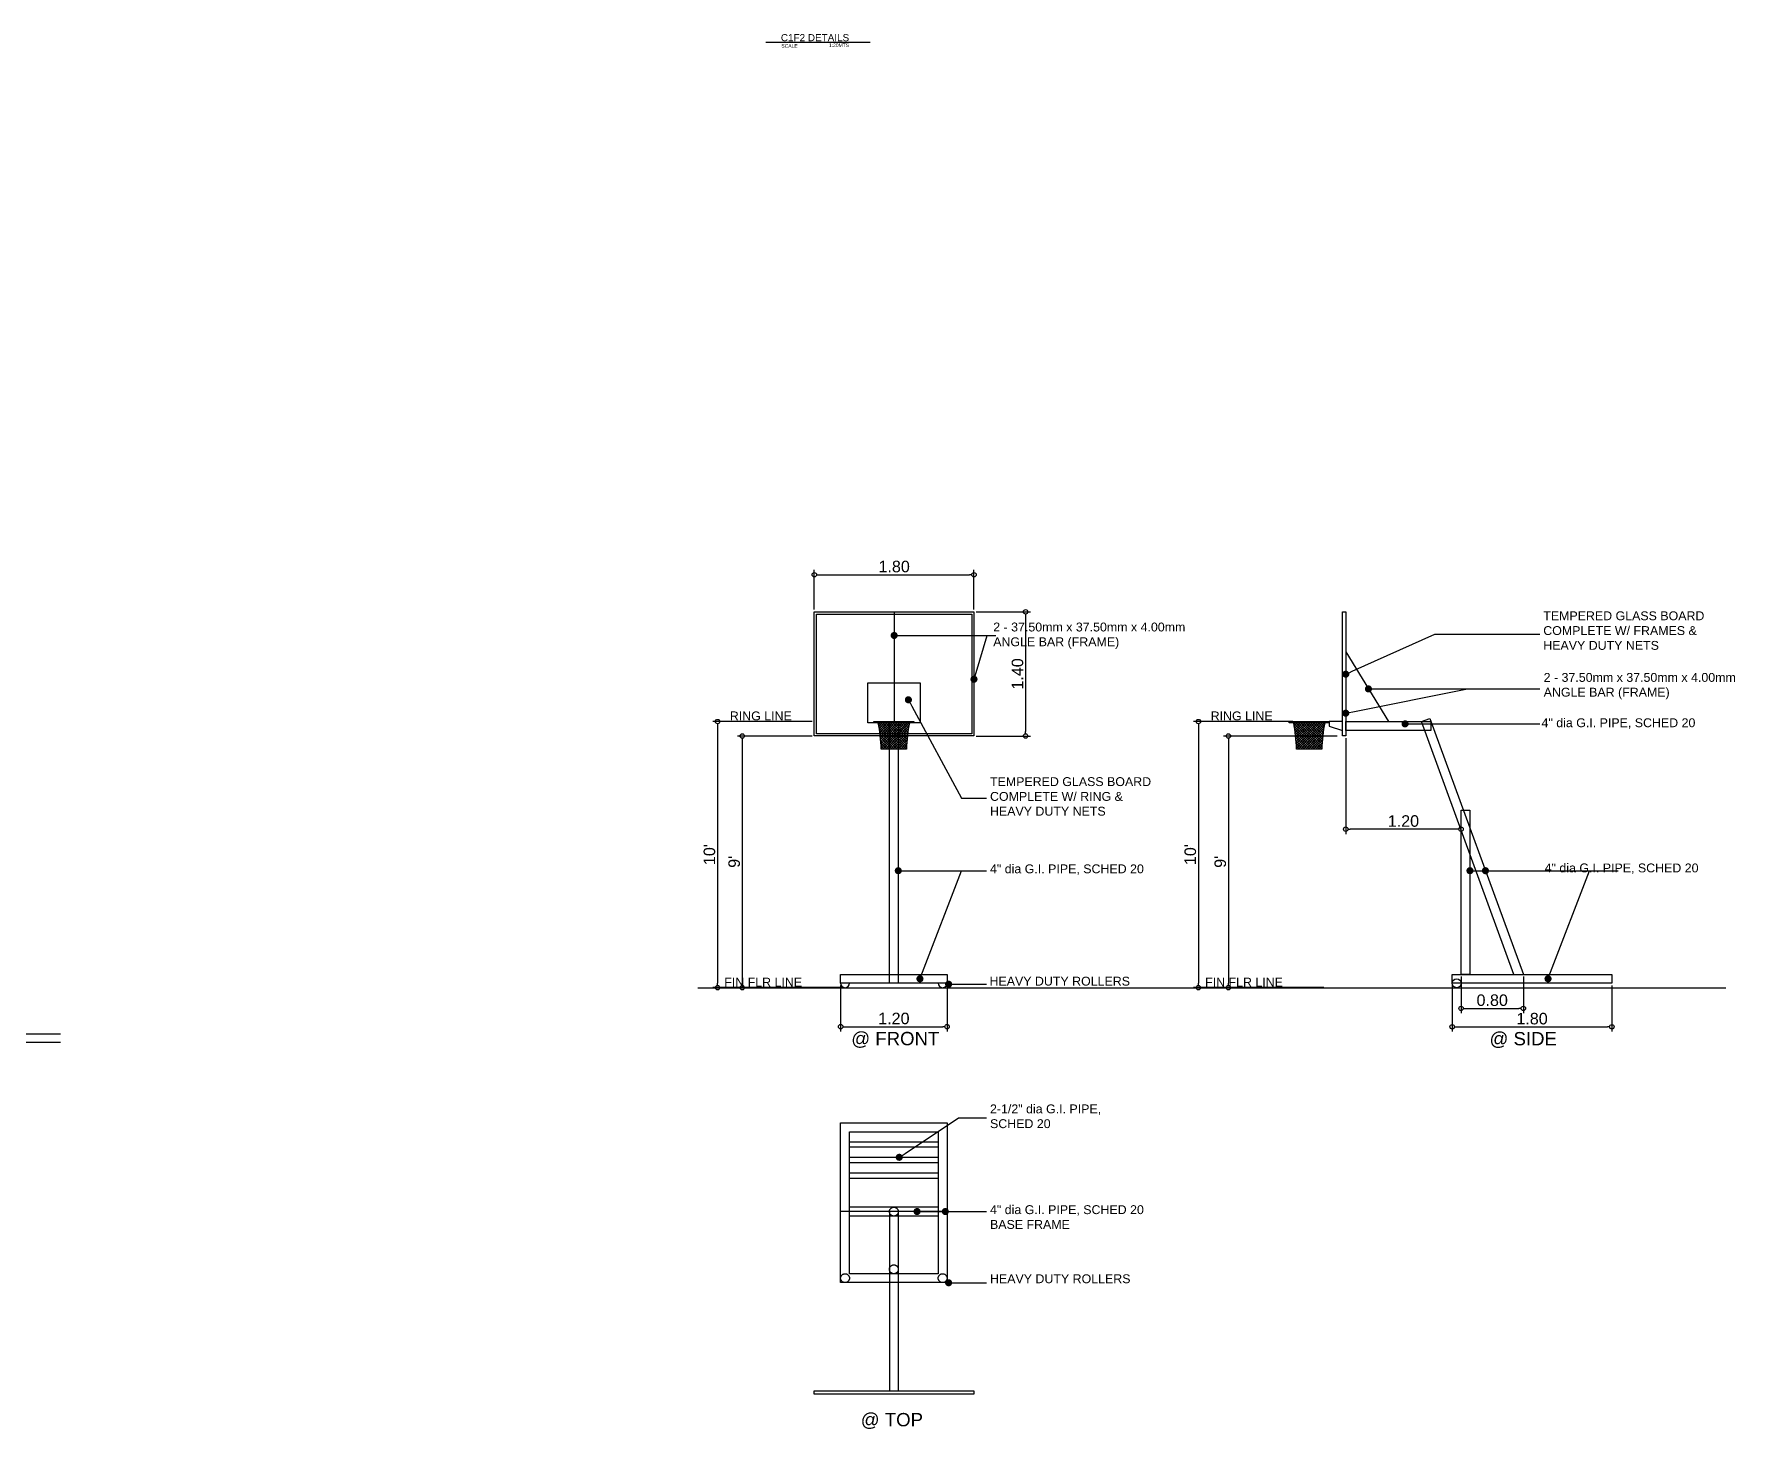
# Model space of a CAD drawing. Header units: inches. Extents: x -1369 to 1198, y -366 to 1398.
# Drawn here: x 13.85 to 33.03, y 71.07 to 86.79 of the extents above; entities that cross this region are included whole.
import ezdxf
from ezdxf import colors
from ezdxf.entities.mleader import LeaderData, LeaderLine
from ezdxf.math import Vec2, Vec3

# ---------------------------------------------------------------- set-up
doc = ezdxf.new("R2010")
doc.units = ezdxf.units.IN
doc.header["$MEASUREMENT"] = 0
doc.linetypes.add('HIDDEN', pattern=[0.375, 0.25, -0.125])
doc.layers.add('dim', color=8, linetype='Continuous')
doc.styles.get("Standard").update_dxf_attribs({"font": 'arial.ttf'})
doc.dimstyles.new('50', dxfattribs={"dimtxt": 0.13, "dimasz": 0.05, "dimexe": 0.055, "dimexo": 0.025, "dimgap": 0.025, "dimtad": 1, "dimzin": 0, "dimdsep": 46, "dimtxsty": 'Standard', "dimblk": 'DOTBLANK', "dimcen": 0.09, "dimclrd": 256, "dimclre": 256, "dimadec": 0, "dimazin": 0, "dimtfac": 1, "dimtix": 1, "dimtofl": 0, "dimtmove": 0, "dimatfit": 3, "dimfxl": 1, "dimtolj": 1, "dimtzin": 0, "dimarcsym": 0})

# ---------------------------------------------------------------- blocks, each defined once
blk = doc.blocks.new('_DotBlank')
at = {"color": 0, "linetype": 'ByBlock', "lineweight": -2}
blk.add_line((-0.5, 0), (-1, 0), dxfattribs=at)
blk.add_circle((0, 0), 0.5, dxfattribs=at)
blk = doc.blocks.new('*D388')
at = {"layer": 'Defpoints', "color": 0, "transparency": 16777216}
for p in [(22.65, 79.042), (21.56, 76.042), (22.997, 76.042)]:
    blk.add_point(p, dxfattribs=at)
at = {"layer": 'dim', "lineweight": -2, "transparency": 16777216}
for p, q in [((22.625, 79.042), (21.505, 79.042)), ((21.56, 78.992), (21.56, 76.092)), ((22.972, 76.042), (21.505, 76.042))]:
    blk.add_line(p, q, dxfattribs=at)
at = {"layer": 'dim', "lineweight": -2, "transparency": 16777216, "xscale": 0.05, "yscale": 0.05, "zscale": 0.05}
for p, rotation in [((21.56, 79.042), 90), ((21.56, 76.042), 270)]:
    blk.add_blockref('_DotBlank', p, dxfattribs=dict(at, rotation=rotation))
at = {"layer": 'dim', "color": 0, "transparency": 16777216, "insert": (21.468, 77.542), "char_height": 0.13, "attachment_point": 5, "rotation": 90}
blk.add_mtext("\\A1;10'", dxfattribs=at)
blk = doc.blocks.new('*D389')
at = {"layer": 'Defpoints', "color": 0, "transparency": 16777216}
for p in [(28.641, 78.879), (28.641, 77.829), (29.941, 77.829)]:
    blk.add_point(p, dxfattribs=at)
at = {"layer": 'dim', "lineweight": -2, "transparency": 16777216}
for p, q in [((28.641, 78.854), (28.641, 77.774)), ((29.941, 77.854), (29.941, 77.884)), ((29.891, 77.829), (28.691, 77.829))]:
    blk.add_line(p, q, dxfattribs=at)
at = {"layer": 'dim', "lineweight": -2, "transparency": 16777216, "xscale": 0.05, "yscale": 0.05, "zscale": 0.05, "rotation": 180}
blk.add_blockref('_DotBlank', (28.641, 77.829), dxfattribs=at)
at = {"layer": 'dim', "lineweight": -2, "transparency": 16777216, "xscale": 0.05, "yscale": 0.05, "zscale": 0.05}
blk.add_blockref('_DotBlank', (29.941, 77.829), dxfattribs=at)
at = {"layer": 'dim', "color": 0, "transparency": 16777216, "insert": (29.291, 77.92), "char_height": 0.13, "attachment_point": 5}
blk.add_mtext('\\A1;1.20', dxfattribs=at)
blk = doc.blocks.new('*D390')
at = {"layer": 'Defpoints', "color": 0, "transparency": 16777216}
for p in [(24.45, 80.279), (24.45, 78.879), (25.032, 78.879)]:
    blk.add_point(p, dxfattribs=at)
at = {"layer": 'dim', "lineweight": -2, "transparency": 16777216}
for p, q in [((24.475, 80.279), (25.087, 80.279)), ((25.032, 80.229), (25.032, 78.929)), ((24.475, 78.879), (25.087, 78.879))]:
    blk.add_line(p, q, dxfattribs=at)
at = {"layer": 'dim', "lineweight": -2, "transparency": 16777216, "xscale": 0.05, "yscale": 0.05, "zscale": 0.05}
for p, rotation in [((25.032, 80.279), 90), ((25.032, 78.879), 270)]:
    blk.add_blockref('_DotBlank', p, dxfattribs=dict(at, rotation=rotation))
at = {"layer": 'dim', "color": 0, "transparency": 16777216, "insert": (24.941, 79.579), "char_height": 0.13, "attachment_point": 5, "rotation": 90}
blk.add_mtext('\\A1;1.40', dxfattribs=at)
blk = doc.blocks.new('*D391')
at = {"layer": 'Defpoints', "color": 0, "transparency": 16777216}
for p in [(24.45, 80.697), (22.65, 80.279), (24.45, 80.279)]:
    blk.add_point(p, dxfattribs=at)
at = {"layer": 'dim', "lineweight": -2, "transparency": 16777216}
for p, q in [((22.65, 80.304), (22.65, 80.752)), ((24.45, 80.304), (24.45, 80.752)), ((22.7, 80.697), (24.4, 80.697))]:
    blk.add_line(p, q, dxfattribs=at)
at = {"layer": 'dim', "lineweight": -2, "transparency": 16777216, "xscale": 0.05, "yscale": 0.05, "zscale": 0.05, "rotation": 180}
blk.add_blockref('_DotBlank', (22.65, 80.697), dxfattribs=at)
at = {"layer": 'dim', "lineweight": -2, "transparency": 16777216, "xscale": 0.05, "yscale": 0.05, "zscale": 0.05}
blk.add_blockref('_DotBlank', (24.45, 80.697), dxfattribs=at)
at = {"layer": 'dim', "color": 0, "transparency": 16777216, "insert": (23.55, 80.789), "char_height": 0.13, "attachment_point": 5}
blk.add_mtext('\\A1;1.80', dxfattribs=at)
blk = doc.blocks.new('*D392')
at = {"layer": 'Defpoints', "color": 0, "transparency": 16777216}
for p in [(22.65, 78.879), (21.838, 76.042), (22.65, 76.042)]:
    blk.add_point(p, dxfattribs=at)
at = {"layer": 'dim', "lineweight": -2, "transparency": 16777216}
for p, q in [((22.625, 78.879), (21.783, 78.879)), ((21.838, 78.829), (21.838, 76.092)), ((22.625, 76.042), (21.783, 76.042))]:
    blk.add_line(p, q, dxfattribs=at)
at = {"layer": 'dim', "lineweight": -2, "transparency": 16777216, "xscale": 0.05, "yscale": 0.05, "zscale": 0.05}
for p, rotation in [((21.838, 78.879), 90), ((21.838, 76.042), 270)]:
    blk.add_blockref('_DotBlank', p, dxfattribs=dict(at, rotation=rotation))
at = {"layer": 'dim', "color": 0, "transparency": 16777216, "insert": (21.747, 77.461), "char_height": 0.13, "attachment_point": 5, "rotation": 90}
blk.add_mtext("\\A1;9'", dxfattribs=at)
blk = doc.blocks.new('*D393')
at = {"layer": 'Defpoints', "color": 0, "transparency": 16777216}
for p in [(29.941, 76.192), (30.643, 76.192), (30.643, 75.808)]:
    blk.add_point(p, dxfattribs=at)
at = {"layer": 'dim', "lineweight": -2, "transparency": 16777216}
for p, q in [((29.941, 76.167), (29.941, 75.753)), ((30.643, 76.167), (30.643, 75.753)), ((29.991, 75.808), (30.593, 75.808))]:
    blk.add_line(p, q, dxfattribs=at)
at = {"layer": 'dim', "lineweight": -2, "transparency": 16777216, "xscale": 0.05, "yscale": 0.05, "zscale": 0.05, "rotation": 180}
blk.add_blockref('_DotBlank', (29.941, 75.808), dxfattribs=at)
at = {"layer": 'dim', "lineweight": -2, "transparency": 16777216, "xscale": 0.05, "yscale": 0.05, "zscale": 0.05}
blk.add_blockref('_DotBlank', (30.643, 75.808), dxfattribs=at)
at = {"layer": 'dim', "color": 0, "transparency": 16777216, "insert": (30.292, 75.9), "char_height": 0.13, "attachment_point": 5}
blk.add_mtext('\\A1;0.80', dxfattribs=at)
blk = doc.blocks.new('*D394')
at = {"layer": 'Defpoints', "color": 0, "transparency": 16777216}
for p in [(29.841, 76.092), (31.641, 76.092), (31.641, 75.601)]:
    blk.add_point(p, dxfattribs=at)
at = {"layer": 'dim', "lineweight": -2, "transparency": 16777216}
for p, q in [((29.841, 76.067), (29.841, 75.546)), ((31.641, 76.067), (31.641, 75.546)), ((29.891, 75.601), (31.591, 75.601))]:
    blk.add_line(p, q, dxfattribs=at)
at = {"layer": 'dim', "lineweight": -2, "transparency": 16777216, "xscale": 0.05, "yscale": 0.05, "zscale": 0.05, "rotation": 180}
blk.add_blockref('_DotBlank', (29.841, 75.601), dxfattribs=at)
at = {"layer": 'dim', "lineweight": -2, "transparency": 16777216, "xscale": 0.05, "yscale": 0.05, "zscale": 0.05}
blk.add_blockref('_DotBlank', (31.641, 75.601), dxfattribs=at)
at = {"layer": 'dim', "color": 0, "transparency": 16777216, "insert": (30.741, 75.692), "char_height": 0.13, "attachment_point": 5}
blk.add_mtext('\\A1;1.80', dxfattribs=at)
blk = doc.blocks.new('*D395')
at = {"layer": 'Defpoints', "color": 0, "transparency": 16777216}
for p in [(22.947, 76.092), (24.147, 76.092), (24.147, 75.602)]:
    blk.add_point(p, dxfattribs=at)
at = {"layer": 'dim', "lineweight": -2, "transparency": 16777216}
for p, q in [((22.947, 76.067), (22.947, 75.547)), ((24.147, 76.067), (24.147, 75.547)), ((22.997, 75.602), (24.097, 75.602))]:
    blk.add_line(p, q, dxfattribs=at)
at = {"layer": 'dim', "lineweight": -2, "transparency": 16777216, "xscale": 0.05, "yscale": 0.05, "zscale": 0.05, "rotation": 180}
blk.add_blockref('_DotBlank', (22.947, 75.602), dxfattribs=at)
at = {"layer": 'dim', "lineweight": -2, "transparency": 16777216, "xscale": 0.05, "yscale": 0.05, "zscale": 0.05}
blk.add_blockref('_DotBlank', (24.147, 75.602), dxfattribs=at)
at = {"layer": 'dim', "color": 0, "transparency": 16777216, "insert": (23.547, 75.694), "char_height": 0.13, "attachment_point": 5}
blk.add_mtext('\\A1;1.20', dxfattribs=at)
blk = doc.blocks.new('_Dot')
at = {"color": 0, "linetype": 'ByBlock', "lineweight": -2}
blk.add_line((-0.5, 0), (-1, 0), dxfattribs=at)
at = {"color": 0, "linetype": 'ByBlock', "const_width": 0.5}
blk.add_lwpolyline([(-0.25, 0, 1), (0.25, 0, 1)], format="xyb", close=True, dxfattribs=at)
blk = doc.blocks.new('*D396')
at = {"layer": 'Defpoints', "color": 0, "transparency": 16777216}
for p in [(28.071, 79.042), (26.98, 76.042), (28.418, 76.042)]:
    blk.add_point(p, dxfattribs=at)
at = {"layer": 'dim', "lineweight": -2, "transparency": 16777216}
for p, q in [((28.046, 79.042), (26.925, 79.042)), ((26.98, 78.992), (26.98, 76.092)), ((28.393, 76.042), (26.925, 76.042))]:
    blk.add_line(p, q, dxfattribs=at)
at = {"layer": 'dim', "lineweight": -2, "transparency": 16777216, "xscale": 0.05, "yscale": 0.05, "zscale": 0.05}
for p, rotation in [((26.98, 79.042), 90), ((26.98, 76.042), 270)]:
    blk.add_blockref('_DotBlank', p, dxfattribs=dict(at, rotation=rotation))
at = {"layer": 'dim', "color": 0, "transparency": 16777216, "insert": (26.889, 77.542), "char_height": 0.13, "attachment_point": 5, "rotation": 90}
blk.add_mtext("\\A1;10'", dxfattribs=at)
blk = doc.blocks.new('*D397')
at = {"layer": 'Defpoints', "color": 0, "transparency": 16777216}
for p in [(28.571, 78.879), (27.318, 76.042), (28.071, 76.042)]:
    blk.add_point(p, dxfattribs=at)
at = {"layer": 'dim', "lineweight": -2, "transparency": 16777216}
for p, q in [((28.546, 78.879), (27.263, 78.879)), ((27.318, 78.829), (27.318, 76.092)), ((28.046, 76.042), (27.263, 76.042))]:
    blk.add_line(p, q, dxfattribs=at)
at = {"layer": 'dim', "lineweight": -2, "transparency": 16777216, "xscale": 0.05, "yscale": 0.05, "zscale": 0.05}
for p, rotation in [((27.318, 78.879), 90), ((27.318, 76.042), 270)]:
    blk.add_blockref('_DotBlank', p, dxfattribs=dict(at, rotation=rotation))
at = {"layer": 'dim', "color": 0, "transparency": 16777216, "insert": (27.227, 77.461), "char_height": 0.13, "attachment_point": 5, "rotation": 90}
blk.add_mtext("\\A1;9'", dxfattribs=at)

msp = doc.modelspace()

# ---------------------------------------------------------------- hatches: boundary and pattern name
h = msp.add_hatch()
h.set_pattern_fill('ANSI37', color=3, scale=0.00625)
h.set_pattern_definition([(45, (-636.236868, 591.328574), (-0.0140316502, 0.0140316502), []), (135, (-636.236868, 591.328574), (-0.0140316502, -0.0140316502), [])])
edge = h.paths.add_edge_path()
edge.add_arc((25.5155, 78.6842), 1.8268, 169.10724, 178.58193)
edge.add_line((23.6893, 78.7294), (23.404, 78.7294))
edge.add_arc((21.0814, 78.6306), 2.3247, 2.43444, 9.8764)
edge.add_line((23.3717, 79.0294), (23.7217, 79.0294))
h = msp.add_hatch()
h.set_pattern_fill('ANSI37', color=3, scale=0.00625)
h.set_pattern_definition([(45, (-631.554595, 591.328574), (-0.0140316502, 0.0140316502), []), (135, (-631.554595, 591.328574), (-0.0140316502, -0.0140316502), [])])
edge = h.paths.add_edge_path()
edge.add_arc((30.1978, 78.6842), 1.8268, 169.10724, 178.58193)
edge.add_line((28.3716, 78.7294), (28.0863, 78.7294))
edge.add_arc((25.7637, 78.6306), 2.3247, 2.43444, 9.8764)
edge.add_line((28.0539, 79.0294), (28.4039, 79.0294))

# ---------------------------------------------------------------- linework, layer by layer
at = {"color": 1}
msp.add_line((22.1032, 86.7028), (23.2801, 86.7028), dxfattribs=at)
msp.add_lwpolyline([(22.6502, 78.8794), (22.6502, 80.2794), (24.4502, 80.2794), (24.4502, 78.8794)], close=True)
for points in [[(22.6752, 78.9044), (22.6752, 80.2544), (24.4252, 80.2544), (24.4252, 78.9044)], [(28.6039, 80.2794), (28.6414, 80.2794), (28.6414, 78.8794), (28.6039, 78.8794)], [(23.2517, 79.4794), (23.8417, 79.4794), (23.8417, 79.0294), (23.2517, 79.0294)], [(23.3217, 79.0294), (23.3217, 79.0419), (23.7717, 79.0419), (23.7717, 79.0294)], [(23.4967, 79.0419), (23.5967, 79.0419), (23.5967, 76.0919), (23.4967, 76.0919)], [(28.0039, 79.0294), (28.0039, 79.0419), (28.4539, 79.0419), (28.4539, 79.0294)], [(28.6414, 78.9419), (28.6414, 79.0419), (29.6014, 79.0419), (29.6014, 78.9419)], [(29.9414, 78.0419), (30.0414, 78.0419), (30.0414, 76.1919), (29.9414, 76.1919)], [(22.9467, 76.1919), (24.1467, 76.1919), (24.1467, 76.0919), (22.9467, 76.0919)], [(29.8414, 76.1919), (31.6414, 76.1919), (31.6414, 76.0919), (29.8414, 76.0919)], [(22.9467, 74.5169), (24.1467, 74.5169), (24.1467, 72.7169), (22.9467, 72.7169)], [(23.0467, 74.4169), (24.0467, 74.4169), (24.0467, 72.8169), (23.0467, 72.8169)]]:
    msp.add_lwpolyline(points, close=True, dxfattribs=at)
for points in [[(23.5502, 80.2794), (23.5502, 79.0419)], [(28.6414, 79.8288), (29.1214, 79.0419)], [(21.3358, 76.0419), (32.9239, 76.0419)], [(14.1514, 75.4226), (8.3597, 75.4226)], [(8.3774, 75.5226), (14.1514, 75.5226)], [(24.1467, 73.5169), (22.9467, 73.5169)]]:
    msp.add_lwpolyline(points)
at = {"color": 3}
for points in [[(23.7217, 79.0294, 0.0413647), (23.6893, 78.7294), (23.404, 78.7294, 0.0324831), (23.3717, 79.0294), (23.7217, 79.0294)], [(28.4039, 79.0294, 0.0413647), (28.3716, 78.7294), (28.0863, 78.7294, 0.0324831), (28.0539, 79.0294), (28.4039, 79.0294)]]:
    msp.add_lwpolyline(points, format="xyb", dxfattribs=at)
at = {"color": 1}
for points in [[(28.6039, 79.0419), (28.4539, 79.0419), (28.4539, 78.9919), (28.6039, 78.9419)], [(30.5366, 76.1919), (29.495, 79.0419), (29.5889, 79.0762), (30.6431, 76.1919)], [(23.0467, 74.2419), (23.0467, 74.3044), (24.0467, 74.3044), (24.0467, 74.2419), (23.0467, 74.2419)], [(23.0467, 74.0669), (23.0467, 74.1294), (24.0467, 74.1294), (24.0467, 74.0669), (23.0467, 74.0669)], [(23.0467, 73.8919), (23.0467, 73.9544), (24.0467, 73.9544), (24.0467, 73.8919), (23.0467, 73.8919)], [(24.0467, 73.5669), (23.0467, 73.5669)], [(24.0467, 73.4669), (23.0467, 73.4669)]]:
    msp.add_lwpolyline(points, dxfattribs=at)
at = {"color": 8, "linetype": 'Continuous', "ltscale": 8}
for points in [[(23.4967, 73.5169), (23.4967, 72.8169)], [(23.5966, 73.5138), (23.5966, 72.8169)], [(23.4967, 72.8169), (23.4967, 71.4969)], [(23.5966, 72.8169), (23.5966, 71.4969)]]:
    msp.add_lwpolyline(points, dxfattribs=at)
at = {"color": 8, "linetype": 'Continuous'}
msp.add_lwpolyline([(22.6466, 71.4594), (22.6466, 71.4969), (24.4466, 71.4969), (24.4466, 71.4594)], close=True, dxfattribs=at)
at = {"linetype": 'Continuous'}
msp.add_lwpolyline([(23.4967, 71.4969), (23.5966, 71.4969)], dxfattribs=at)
msp.add_circle((29.8914, 76.0919), 0.05)
at = {"linetype": 'HIDDEN', "ltscale": 8}
msp.add_circle((23.5467, 73.5169), 0.05, dxfattribs=at)
at = {"color": 8, "linetype": 'HIDDEN', "ltscale": 8}
for centre in [(23.5467, 72.8669), (22.9967, 72.7669), (24.0967, 72.7669)]:
    msp.add_circle(centre, 0.05, dxfattribs=at)
for centre in [(22.9967, 76.0919), (24.0967, 76.0919)]:
    msp.add_arc(centre, 0.05, 180, 0)

# ---------------------------------------------------------------- texts
at = {"attachment_point": 1}
for s, insert, char_height, width in [('C1F2 DETAILS', (22.2732, 86.7921), 0.08, 0.959814), ('{\\C7;2 - 37.50mm x 37.50mm x 4.00mm ANGLE BAR (FRAME)}', (24.6669, 80.1579), 0.1, 2.580542), ('{\\C7;2 - 37.50mm x 37.50mm x 4.00mm ANGLE BAR (FRAME)}', (30.8722, 79.5898), 0.1, 2.580542)]:
    msp.add_mtext(s, dxfattribs=dict(at, insert=insert, char_height=char_height, width=width))
at = {"color": 7, "char_height": 0.04, "attachment_point": 1}
for s, insert, width in [('SCALE', (22.2789, 86.6793), 0.530119), ('1:20MTS', (22.8147, 86.687), 0.263977)]:
    msp.add_mtext(s, dxfattribs=dict(at, insert=insert, width=width))
at = {"attachment_point": 1}
for s, width, insert, char_height in [('TEMPERED GLASS BOARD\\PCOMPLETE W/ FRAMES & HEAVY DUTY NETS', 1.93269, (30.8676, 80.2843), 0.1), ('RING LINE', 1.93269, (21.6976, 79.1556), 0.1), ('RING LINE', 1.93269, (27.1184, 79.1556), 0.1), ('4" dia G.I. PIPE, SCHED 20', 1.93269, (30.848, 79.0785), 0.1), ('TEMPERED GLASS BOARD\\PCOMPLETE W/ RING & HEAVY DUTY NETS', 1.93269, (24.6307, 78.4148), 0.1), ('4" dia G.I. PIPE, SCHED 20', 1.93269, (24.6307, 77.4316), 0.1), ('4" dia G.I. PIPE, SCHED 20', 1.93269, (30.8835, 77.4417), 0.1), ('FIN FLR LINE', 1.93269, (21.635, 76.1541), 0.1), ('HEAVY DUTY ROLLERS', 1.93269, (24.6252, 76.1652), 0.1), ('FIN FLR LINE', 1.93269, (27.0559, 76.1541), 0.1), ('@ FRONT', 1.544743, (23.0666, 75.5432), 0.15), ('@ SIDE', 1.544743, (30.2614, 75.5418), 0.15), ('2-1/2" dia G.I. PIPE, \\PSCHED 20 ', 1.93269, (24.6307, 74.7253), 0.1), ('4" dia G.I. PIPE, SCHED 20\\PBASE FRAME', 1.93269, (24.6307, 73.5891), 0.1), ('HEAVY DUTY ROLLERS', 1.93269, (24.6307, 72.8102), 0.1), ('@ TOP', 1.544743, (23.1734, 71.2467), 0.15)]:
    msp.add_mtext_dynamic_manual_height_columns(s, width=width, gutter_width=1, heights=[0], dxfattribs=dict(at, insert=insert, char_height=char_height))

# ---------------------------------------------------------------- dimensions: what is measured, and where the dimension line sits
at = {"layer": 'dim', "color": 0}
for base, p1, p2, picture, middle in [((24.4502, 80.6972), (22.6502, 80.2794), (24.4502, 80.2794), '*D391', (23.5502, 80.7886)), ((24.1467, 75.6023), (22.9467, 76.0919), (24.1467, 76.0919), '*D395', (23.5467, 75.6936)), ((31.6414, 75.6008), (29.8414, 76.0919), (31.6414, 76.0919), '*D394', (30.7414, 75.6922))]:
    dim = msp.add_linear_dim(base=base, p1=p1, p2=p2, dimstyle='50', dxfattribs=at)
    dim.commit()
    dim.dimension.update_dxf_attribs({"geometry": picture, "text_midpoint": middle})
dim = msp.add_linear_dim(base=(25.0319, 78.8794), p1=(24.4502, 80.2794), p2=(24.4502, 78.8794), angle=90, dimstyle='50', dxfattribs=at)
dim.commit()
dim.dimension.update_dxf_attribs({"geometry": '*D390', "text_midpoint": (24.9406, 79.5794)})
for base, p1, p2, text, picture, middle in [((21.5596, 76.0419), (22.6502, 79.0419), (22.9967, 76.0419), "10'", '*D388', (21.4682, 77.5419)), ((26.9804, 76.0419), (28.0711, 79.0419), (28.4175, 76.0419), "10'", '*D396', (26.889, 77.5419)), ((21.838, 76.0419), (22.6502, 78.8794), (22.6502, 76.0419), "9'", '*D392', (21.7467, 77.4606)), ((27.3185, 76.0419), (28.5711, 78.8794), (28.0711, 76.0419), "9'", '*D397', (27.2271, 77.4606))]:
    dim = msp.add_linear_dim(base=base, p1=p1, p2=p2, angle=90, text=text, dimstyle='50', dxfattribs=at)
    dim.commit()
    dim.dimension.update_dxf_attribs({"geometry": picture, "text_midpoint": middle})
for base, p1, p2, text, picture, middle in [((28.6414, 77.8288), (29.9414, 77.8288), (28.6414, 78.8794), '1.20', '*D389', (29.2914, 77.9202)), ((30.6431, 75.8084), (29.9414, 76.1919), (30.6431, 76.1919), '0.80', '*D393', (30.2923, 75.8998))]:
    dim = msp.add_linear_dim(base=base, p1=p1, p2=p2, text=text, dimstyle='50', dxfattribs=at)
    dim.commit()
    dim.dimension.update_dxf_attribs({"geometry": picture, "text_midpoint": middle})

# ---------------------------------------------------------------- leaders
ml = msp.add_multileader_mtext('Standard')
ml.set_content('', color=7)
ml.set_leader_properties(color=8)
ml.set_arrow_properties(name='DOT')
ml.build(insert=Vec2(0, 0))
ml.multileader.update_dxf_attribs({"dogleg_length": 0.36, "arrow_head_size": 0.08})
ctx = ml.context
ctx.base_point, ctx.char_height, ctx.arrow_head_size, ctx.landing_gap_size, ctx.plane_origin = Vec3(24.6947, 80.0125), 0.15, 0.08, 0.09, Vec3(23.6709, 80.0125)
notes = []
notes.append((ctx, [(0, (1, 1, 0), (24.5997, 80.0125), (1, 0), 0.095, [(0, [(23.5502, 80.0125)], 0, [])])]))
ctx.mtext.insert, ctx.mtext.flow_direction = Vec3(24.7847, 80.0875), 5
ml = msp.add_multileader_mtext('Standard')
ml.set_content('', color=7)
ml.set_leader_properties(color=8)
ml.set_arrow_properties(name='DOT')
ml.build(insert=Vec2(0, 0))
ml.multileader.update_dxf_attribs({"dogleg_length": 0.36, "arrow_head_size": 0.08})
ctx = ml.context
ctx.base_point, ctx.char_height, ctx.arrow_head_size, ctx.landing_gap_size, ctx.plane_origin = Vec3(24.6947, 80.0125), 0.15, 0.08, 0.09, Vec3(23.6709, 80.0125)
notes.append((ctx, [(0, (1, 1, 0), (24.5997, 80.0125), (1, 0), 0.095, [(0, [(24.4502, 79.5191)], 0, [])])]))
ctx.mtext.insert, ctx.mtext.flow_direction = Vec3(24.7847, 80.0875), 5
ml = msp.add_multileader_mtext('Standard')
ml.set_content('', color=7)
ml.set_leader_properties(color=8)
ml.set_arrow_properties(name='DOT')
ml.build(insert=Vec2(0, 0))
ml.multileader.update_dxf_attribs({"dogleg_length": 0.36, "arrow_head_size": 0.08})
ctx = ml.context
ctx.base_point, ctx.char_height, ctx.arrow_head_size, ctx.landing_gap_size, ctx.plane_origin = Vec3(30.8291, 80.026), 0.15, 0.08, 0.09, Vec3(29.992, 79.5763)
notes.append((ctx, [(0, (1, 1, 0), (29.644, 80.026), (1, 0), 1.1851, [(0, [(28.6414, 79.5763)], 0, [])])]))
ctx.mtext.insert, ctx.mtext.flow_direction = Vec3(30.9191, 80.101), 5
ml = msp.add_multileader_mtext('Standard')
ml.set_content('', color=7)
ml.set_leader_properties(color=8)
ml.set_arrow_properties(name='DOT')
ml.build(insert=Vec2(0, 0))
ml.multileader.update_dxf_attribs({"dogleg_length": 0.36, "arrow_head_size": 0.08})
ctx = ml.context
ctx.base_point, ctx.char_height, ctx.arrow_head_size, ctx.landing_gap_size, ctx.plane_origin = Vec3(30.8291, 79.4105), 0.15, 0.08, 0.09, Vec3(29.9452, 78.9247)
notes.append((ctx, [(0, (1, 1, 0), (30.0119, 79.4105), (1, 0), 0.8172, [(0, [(28.6414, 79.1362)], 0, [])])]))
ctx.mtext.insert, ctx.mtext.flow_direction = Vec3(30.9191, 79.4855), 5
ml = msp.add_multileader_mtext('Standard')
ml.set_content('', color=7)
ml.set_leader_properties(color=8)
ml.set_arrow_properties(name='DOT')
ml.build(insert=Vec2(0, 0))
ml.multileader.update_dxf_attribs({"dogleg_length": 0.36, "arrow_head_size": 0.08})
ctx = ml.context
ctx.base_point, ctx.char_height, ctx.arrow_head_size, ctx.landing_gap_size, ctx.plane_origin = Vec3(30.8291, 79.4105), 0.15, 0.08, 0.09, Vec3(29.9452, 78.9247)
notes.append((ctx, [(0, (1, 1, 0), (30.0119, 79.4105), (1, 0), 0.8172, [(0, [(28.8969, 79.41)], 0, [])])]))
ctx.mtext.insert, ctx.mtext.flow_direction = Vec3(30.9191, 79.4855), 5
ml = msp.add_multileader_mtext('Standard')
ml.set_content('', color=7)
ml.set_leader_properties(color=8)
ml.set_arrow_properties(name='DOT')
ml.build(insert=Vec2(0, 0))
ml.multileader.update_dxf_attribs({"dogleg_length": 0.36, "arrow_head_size": 0.08})
ctx = ml.context
ctx.base_point, ctx.char_height, ctx.arrow_head_size, ctx.landing_gap_size, ctx.plane_origin = Vec3(24.5909, 78.1788), 0.15, 0.08, 0.09, Vec3(23.5967, 79.2873)
notes.append((ctx, [(0, (1, 1, 0), (24.3083, 78.1788), (1, 0), 0.2826, [(0, [(23.7106, 79.2873)], 0, [])])]))
ctx.mtext.insert, ctx.mtext.flow_direction = Vec3(24.6809, 78.2538), 5
ml = msp.add_multileader_mtext('Standard')
ml.set_content('', color=7)
ml.set_leader_properties(color=8)
ml.set_arrow_properties(name='DOT')
ml.build(insert=Vec2(0, 0))
ml.multileader.update_dxf_attribs({"dogleg_length": 0.36, "arrow_head_size": 0.08})
ctx = ml.context
ctx.base_point, ctx.char_height, ctx.arrow_head_size, ctx.landing_gap_size, ctx.plane_origin = Vec3(30.8291, 79.016), 0.15, 0.08, 0.09, Vec3(29.9452, 78.5301)
notes.append((ctx, [(0, (1, 1, 0), (30.0119, 79.016), (1, 0), 0.8172, [(0, [(29.3099, 79.016)], 0, [])])]))
ctx.mtext.insert, ctx.mtext.flow_direction = Vec3(30.9191, 79.091), 5
ml = msp.add_multileader_mtext('Standard')
ml.set_content('', color=7)
ml.set_leader_properties(color=8)
ml.set_arrow_properties(name='DOT')
ml.build(insert=Vec2(0, 0))
ml.multileader.update_dxf_attribs({"dogleg_length": 0.36, "arrow_head_size": 0.08})
ctx = ml.context
ctx.base_point, ctx.char_height, ctx.arrow_head_size, ctx.landing_gap_size, ctx.plane_origin = Vec3(24.5909, 77.3606), 0.15, 0.08, 0.09, Vec3(23.5967, 77.3606)
notes.append((ctx, [(0, (1, 1, 0), (24.3083, 77.3606), (1, 0), 0.2826, [(0, [(23.5967, 77.3606)], 0, [])])]))
ctx.mtext.insert, ctx.mtext.flow_direction = Vec3(24.6809, 77.4356), 5
ml = msp.add_multileader_mtext('Standard')
ml.set_content('', color=7)
ml.set_leader_properties(color=8)
ml.set_arrow_properties(name='DOT')
ml.build(insert=Vec2(0, 0))
ml.multileader.update_dxf_attribs({"dogleg_length": 0.36, "arrow_head_size": 0.08})
ctx = ml.context
ctx.base_point, ctx.char_height, ctx.arrow_head_size, ctx.landing_gap_size, ctx.plane_origin = Vec3(24.5909, 77.3606), 0.15, 0.08, 0.09, Vec3(23.5967, 77.3606)
notes.append((ctx, [(0, (1, 1, 0), (24.3083, 77.3606), (1, 0), 0.2826, [(0, [(23.8411, 76.1419)], 0, [])])]))
ctx.mtext.insert, ctx.mtext.flow_direction = Vec3(24.6809, 77.4356), 5
ml = msp.add_multileader_mtext('Standard')
ml.set_content('', color=7)
ml.set_leader_properties(color=8)
ml.set_arrow_properties(name='DOT')
ml.build(insert=Vec2(0, 0))
ml.multileader.update_dxf_attribs({"dogleg_length": 0.36, "arrow_head_size": 0.08})
ctx = ml.context
ctx.base_point, ctx.char_height, ctx.arrow_head_size, ctx.landing_gap_size, ctx.plane_origin = Vec3(31.671, 77.3606), 0.15, 0.08, 0.09, Vec3(30.6768, 77.3606)
notes.append((ctx, [(0, (1, 1, 0), (31.3884, 77.3606), (1, 0), 0.2826, [(0, [(30.0414, 77.3606)], 0, [])])]))
ctx.mtext.insert, ctx.mtext.flow_direction = Vec3(31.761, 77.4356), 5
ml = msp.add_multileader_mtext('Standard')
ml.set_content('', color=7)
ml.set_leader_properties(color=8)
ml.set_arrow_properties(name='DOT')
ml.build(insert=Vec2(0, 0))
ml.multileader.update_dxf_attribs({"dogleg_length": 0.36, "arrow_head_size": 0.08})
ctx = ml.context
ctx.base_point, ctx.char_height, ctx.arrow_head_size, ctx.landing_gap_size, ctx.plane_origin = Vec3(31.7109, 77.3606), 0.15, 0.08, 0.09, Vec3(30.8513, 77.3606)
notes.append((ctx, [(0, (1, 1, 0), (31.5629, 77.3606), (1, 0), 0.148, [(0, [(30.216, 77.3606)], 0, [])])]))
ctx.mtext.insert, ctx.mtext.flow_direction = Vec3(31.8009, 77.4356), 5
ml = msp.add_multileader_mtext('Standard')
ml.set_content('', color=7)
ml.set_leader_properties(color=8)
ml.set_arrow_properties(name='DOT')
ml.build(insert=Vec2(0, 0))
ml.multileader.update_dxf_attribs({"dogleg_length": 0.36, "arrow_head_size": 0.08})
ctx = ml.context
ctx.base_point, ctx.char_height, ctx.arrow_head_size, ctx.landing_gap_size, ctx.plane_origin = Vec3(31.671, 77.3606), 0.15, 0.08, 0.09, Vec3(30.6768, 77.3606)
notes.append((ctx, [(0, (1, 1, 0), (31.3884, 77.3606), (1, 0), 0.2826, [(0, [(30.9213, 76.1419)], 0, [])])]))
ctx.mtext.insert, ctx.mtext.flow_direction = Vec3(31.761, 77.4356), 5
ml = msp.add_multileader_mtext('Standard')
ml.set_content('', color=7)
ml.set_leader_properties(color=8)
ml.set_arrow_properties(name='DOT')
ml.build(insert=Vec2(0, 0))
ml.multileader.update_dxf_attribs({"dogleg_length": 0.36, "arrow_head_size": 0.08})
ctx = ml.context
ctx.base_point, ctx.char_height, ctx.arrow_head_size, ctx.landing_gap_size, ctx.plane_origin = Vec3(24.5909, 76.0812), 0.15, 0.08, 0.09, Vec3(23.5967, 76.0812)
notes.append((ctx, [(0, (1, 1, 0), (24.516, 76.0812), (1, 0), 0.0749, [(0, [(24.1641, 76.0812)], 0, [])])]))
ctx.mtext.insert, ctx.mtext.flow_direction = Vec3(24.6809, 76.1562), 5
ml = msp.add_multileader_mtext('Standard')
ml.set_content('', color=7)
ml.set_leader_properties(color=8)
ml.set_arrow_properties(name='DOT')
ml.build(insert=Vec2(0, 0))
ml.multileader.update_dxf_attribs({"dogleg_length": 0.36, "arrow_head_size": 0.08})
ctx = ml.context
ctx.base_point, ctx.char_height, ctx.arrow_head_size, ctx.landing_gap_size, ctx.plane_origin = Vec3(24.5909, 74.5735), 0.15, 0.08, 0.09, Vec3(23.5967, 74.5735)
notes.append((ctx, [(0, (1, 1, 0), (24.2768, 74.5735), (1, 0), 0.3141, [(0, [(23.6074, 74.1294)], 0, [])])]))
ctx.mtext.insert, ctx.mtext.flow_direction = Vec3(24.6809, 74.6485), 5
ml = msp.add_multileader_mtext('Standard')
ml.set_content('', color=7)
ml.set_leader_properties(color=8)
ml.set_arrow_properties(name='DOT')
ml.build(insert=Vec2(0, 0))
ml.multileader.update_dxf_attribs({"dogleg_length": 0.36, "arrow_head_size": 0.08})
ctx = ml.context
ctx.base_point, ctx.char_height, ctx.arrow_head_size, ctx.landing_gap_size, ctx.plane_origin = Vec3(24.2723, 73.5181), 0.15, 0.08, 0.09, Vec3(23.2781, 73.5181)
notes.append((ctx, [(0, (1, 1, 0), (24.1472, 73.5181), (1, 0), 0.1251, [(0, [(23.8084, 73.5181)], 0, [])])]))
ctx.mtext.insert, ctx.mtext.flow_direction = Vec3(24.3623, 73.5931), 5
ml = msp.add_multileader_mtext('Standard')
ml.set_content('', color=7)
ml.set_leader_properties(color=8)
ml.set_arrow_properties(name='DOT')
ml.build(insert=Vec2(0, 0))
ml.multileader.update_dxf_attribs({"dogleg_length": 0.36, "arrow_head_size": 0.08})
ctx = ml.context
ctx.base_point, ctx.char_height, ctx.arrow_head_size, ctx.landing_gap_size, ctx.plane_origin = Vec3(24.5909, 73.5181), 0.15, 0.08, 0.09, Vec3(23.5967, 73.5181)
notes.append((ctx, [(0, (1, 1, 0), (24.4658, 73.5181), (1, 0), 0.1251, [(0, [(24.127, 73.5181)], 0, [])])]))
ctx.mtext.insert, ctx.mtext.flow_direction = Vec3(24.6809, 73.5931), 5
ml = msp.add_multileader_mtext('Standard')
ml.set_content('', color=7)
ml.set_leader_properties(color=8)
ml.set_arrow_properties(name='DOT')
ml.build(insert=Vec2(0, 0))
ml.multileader.update_dxf_attribs({"dogleg_length": 0.36, "arrow_head_size": 0.08})
ctx = ml.context
ctx.base_point, ctx.char_height, ctx.arrow_head_size, ctx.landing_gap_size, ctx.plane_origin = Vec3(24.5909, 72.7152), 0.15, 0.08, 0.09, Vec3(23.5967, 72.7152)
notes.append((ctx, [(0, (1, 1, 0), (24.516, 72.7152), (1, 0), 0.0749, [(0, [(24.1641, 72.7152)], 0, [])])]))
ctx.mtext.insert, ctx.mtext.flow_direction = Vec3(24.6809, 72.7902), 5
for ctx, leaders in notes:
    for number, flags, end, landing, length, lines in leaders:
        leader = LeaderData()
        leader.index, (leader.has_last_leader_line, leader.has_dogleg_vector, leader.attachment_direction) = number, flags
        leader.last_leader_point, leader.dogleg_vector, leader.dogleg_length = Vec3(end), Vec3(landing), length
        for number, points, colour, breaks in lines:
            line = LeaderLine()
            line.index, line.vertices, line.color, line.breaks = number, Vec3.list(points), colors.encode_raw_color(colour), breaks
            leader.lines.append(line)
        ctx.leaders.append(leader)

doc.saveas('drawing.dxf')
